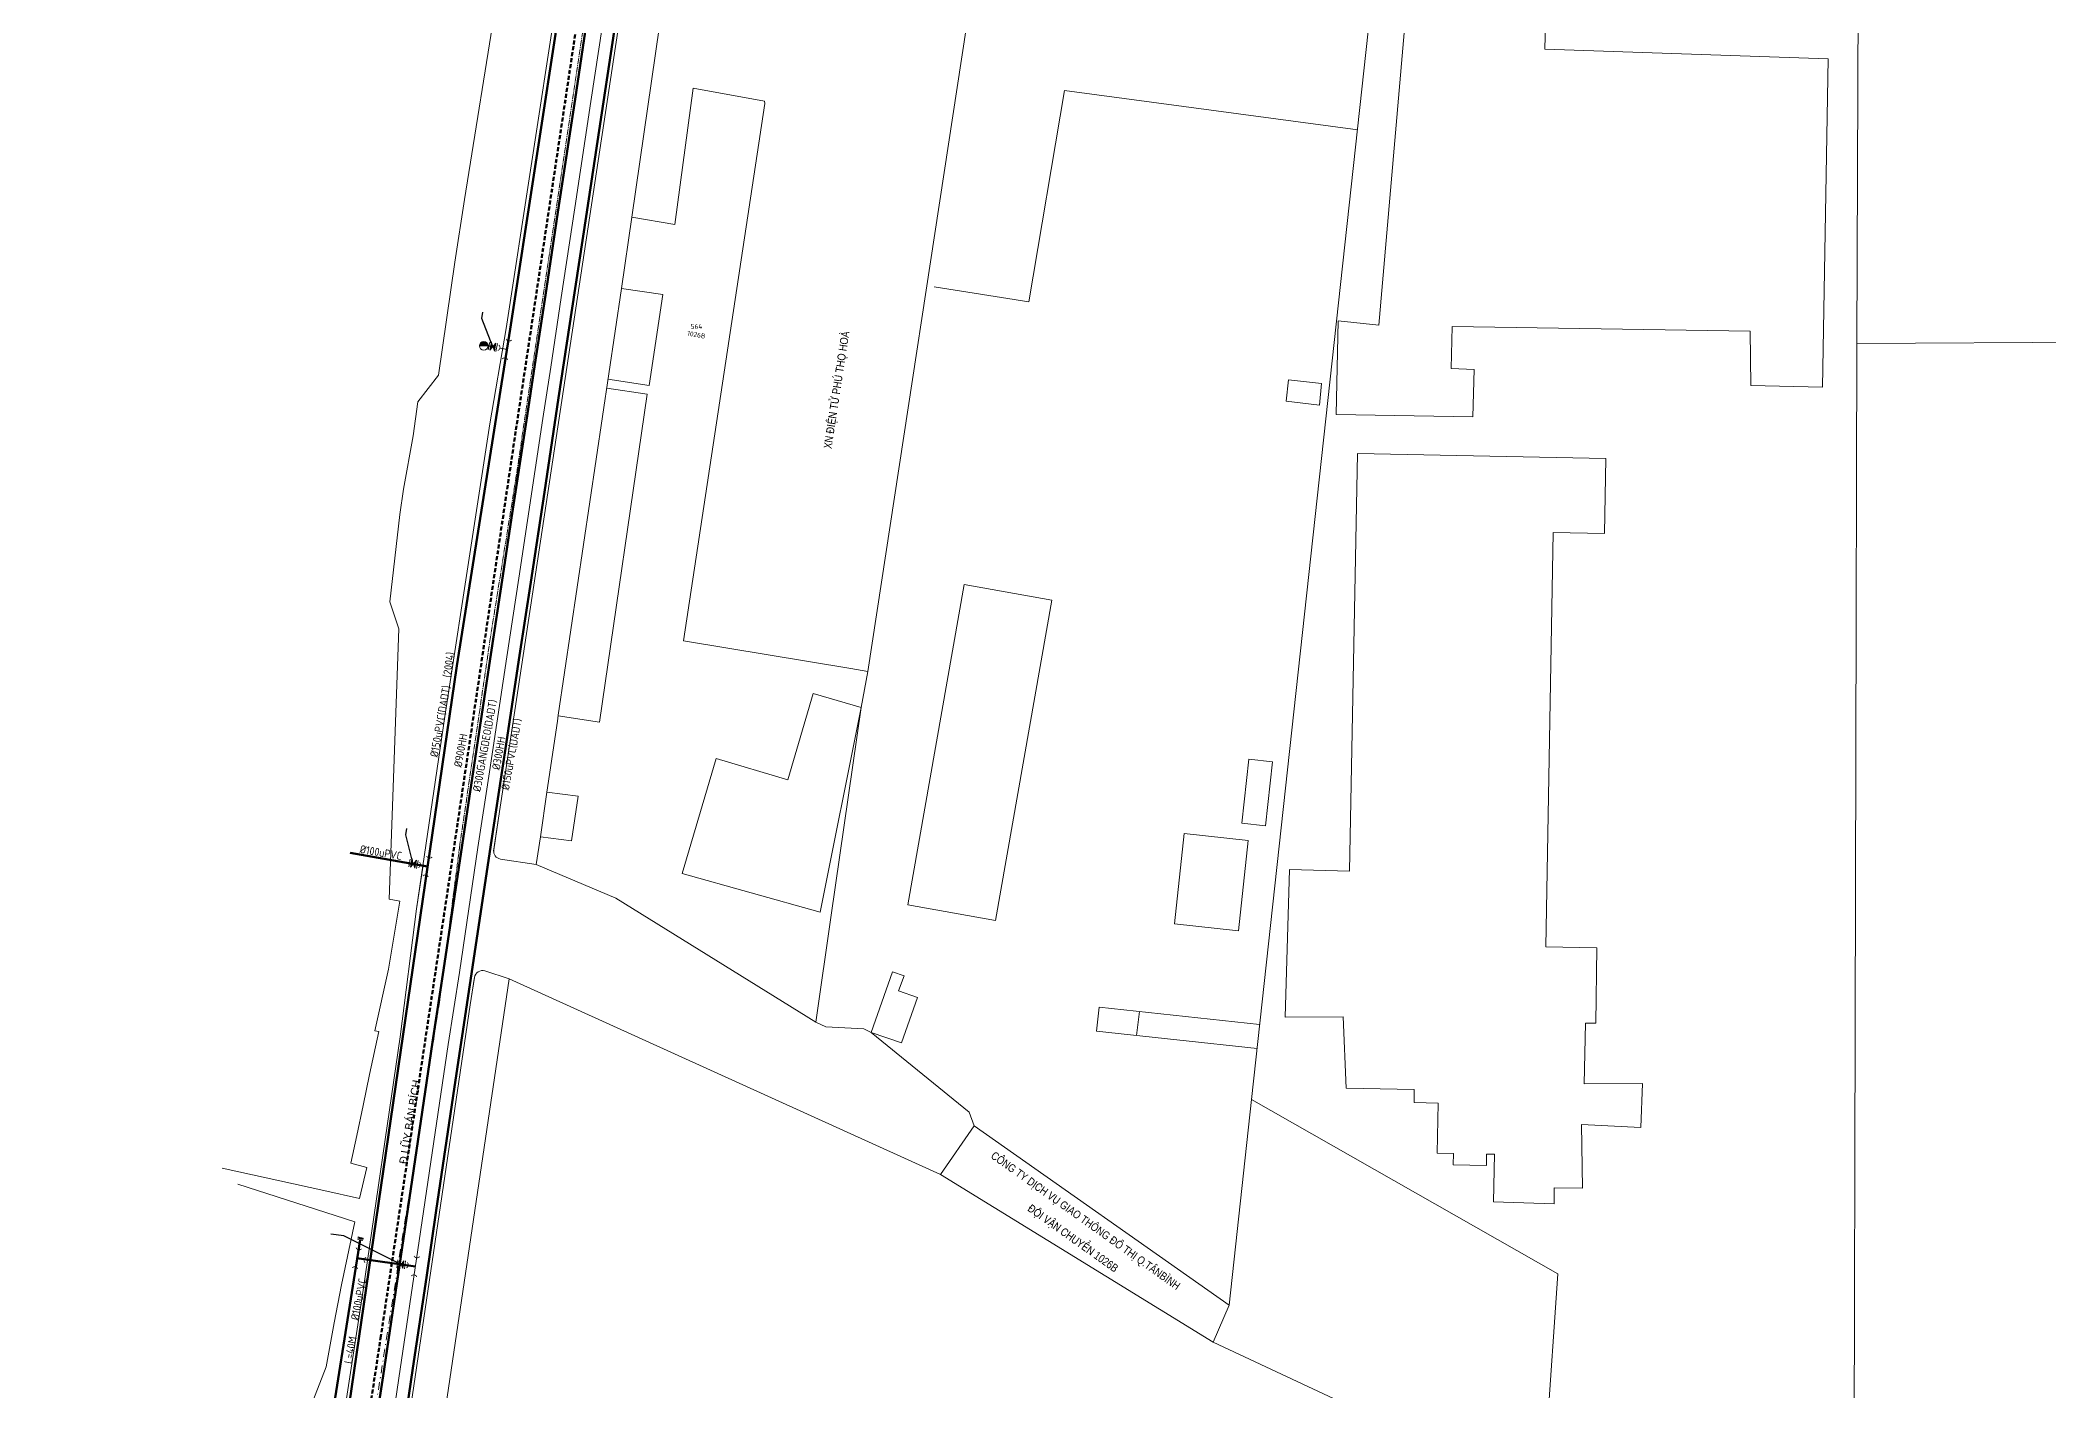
# Model space of a CAD drawing. Header units: inches. Extents: x 595615 to 1194060, y 1190840 to 2385448.
# Drawn here: x 596692.9 to 596943.9, y 1192704.4 to 1192873.3 of the extents above; entities that cross this region are included whole.
import ezdxf
from ezdxf.enums import TextEntityAlignment as Align

# ---------------------------------------------------------------- set-up
doc = ezdxf.new("R2010")
doc.units = ezdxf.units.IN
doc.header["$MEASUREMENT"] = 0
for name, pattern in [('CENTER2', [1.125, 0.75, -0.125, 0.125, -0.125]), ('DASHDOTX2', [2, 1, -0.5, 0, -0.5]), ('DASHED', [0.75, 0.5, -0.25])]:
    doc.linetypes.add(name, pattern=pattern)
for name, color, linetype, lineweight in [('Chitiet', 4, 'Continuous', 9), ('DN 100 uPVC', 4, 'Continuous', 50), ('NAM-CDAI', 220, 'Continuous', 25), ('Nen tim duong', 9, 'CENTER2', 0), ('Nen_HTHANH-TP', 9, 'Continuous', 0), ('Nen_PHUTHOHOA_TP', 8, 'Continuous', 5), ('Nen_SN-HTHANH-TP_new', 7, 'Continuous', 0), ('Nen_SN_HTHANH_old', 9, 'Continuous', 0), ('ONG BTCT', 61, 'DASHED', 100), ('ONG CAP 2 (DADT)', 140, 'Continuous', 70), ('ONG CAP 3 (DADT)', 221, 'Continuous', 50), ('ONGCAP2', 5, 'Continuous', 20), ('Te', 4, 'Continuous', 15), ('TEXT PIPE', 3, 'Continuous', 25), ('Text_DiaDanh', 9, 'Continuous', 0), ('Text_GiaoThong', 142, 'Continuous', 0), ('Trucuuhoa', 1, 'Continuous', 15), ('VAN', 7, 'Continuous', 20)]:
    doc.layers.add(name, color=color, linetype=linetype, lineweight=lineweight)
doc.layers.add('ki hieu van', color=170, linetype='Continuous')
doc.styles.add('Dia Danh', font='VHELVCN_0.TTF', dxfattribs={"height": 1})
doc.styles.add('Giao Thong', font='VAPTIMN_0.TTF', dxfattribs={"height": 1})
doc.styles.add('Sonha_QTB', font='isocp.shx', dxfattribs={"height": 0.6, "bigfont": 'bigfont.shx'})
doc.styles.add('text', font='isocp2.shx')
doc.styles.add('VNI-HC', font='VHELVCN_0.TTF')
doc.dimstyles.new('DUONG KICH THUOC', dxfattribs={"dimtxt": 1, "dimasz": 0.7, "dimexe": 0.5, "dimexo": 0.3, "dimgap": 0.2, "dimtad": 1, "dimzin": 0, "dimdsep": 46, "dimtxsty": 'VNI-HC', "dimblk": 'ARCHTICK', "dimcen": 0.09, "dimdle": 0.5, "dimclrd": 256, "dimclre": 256, "dimclrt": 256, "dimadec": 0, "dimazin": 0, "dimtfac": 1, "dimtofl": 0, "dimtmove": 0, "dimatfit": 3, "dimfxl": 1, "dimtolj": 1, "dimtzin": 0, "dimlwd": -1, "dimlwe": -1, "dimarcsym": 0})

# ---------------------------------------------------------------- blocks, each defined once
blk = doc.blocks.new('VAN')
at = {"layer": 'VAN'}
h = blk.add_hatch(color=256, dxfattribs=at)
h.paths.add_polyline_path([(0.21, -0.5), (0.49, 0), (0.21, 0.5)])
h.paths.add_polyline_path([(0.77, 0.5), (0.49, 0), (0.77, -0.5)])
at = {"layer": 'VAN', "ltscale": 100}
for p, q in [((0, 0.5), (0, -0.5)), ((0.77, -0.5), (0.21, 0.5)), ((0.21, -0.5), (0.77, 0.5)), ((0.21, 0.5), (0.21, -0.5)), ((0.77, 0.5), (0.77, -0.5)), ((0.98, 0.5), (0.98, -0.5))]:
    blk.add_line(p, q, dxfattribs=at)
blk = doc.blocks.new('TE+VAN')
at = {"layer": 'Chitiet', "ltscale": 100, "const_width": 0.1}
for points in [[(-0.35, 1.28, 0.571257), (0.35, 1.28)], [(1.1, 0.35, 0.571257), (1.1, -0.35)], [(0.35, -1.28, 0.571257), (-0.35, -1.28)]]:
    blk.add_lwpolyline(points, format="xyb", dxfattribs=at)
for points in [[(0, -1.08), (0, 1.08)], [(0.9, 0), (0, 0)]]:
    blk.add_lwpolyline(points, dxfattribs=at)
at = {"layer": 'VAN'}
blk.add_blockref('VAN', (1.3, 0), dxfattribs=at)
blk = doc.blocks.new('_ArchTick')
at = {"color": 0, "linetype": 'ByBlock', "const_width": 0.15}
blk.add_lwpolyline([(-0.5, -0.5), (0.5, 0.5)], dxfattribs=at)
blk = doc.blocks.new('Trucuuhoa100')
at = {"layer": 'Trucuuhoa', "linetype": 'Continuous'}
blk.add_hatch(color=256, dxfattribs=at).paths.add_polyline_path([(0.55, 0, 0.414373), (0, 0.55, 0.414055), (-0.55, 0)])
blk.add_line((-0.55, 0), (0.55, 0), dxfattribs=at)
at = {"layer": 'Trucuuhoa', "linetype": 'Continuous', "flags": 128}
blk.add_lwpolyline([(0.55, -0.02), (0.89, -0.02)], dxfattribs=at)
at = {"layer": 'Trucuuhoa', "linetype": 'Continuous'}
blk.add_circle((0, 0), 0.551, dxfattribs=at)
blk = doc.blocks.new('TE1')
at = {"layer": 'Chitiet', "ltscale": 100, "const_width": 0.1}
for points in [[(-0.35, 1.28, 0.571257), (0.35, 1.28)], [(1.1, 0.35, 0.571257), (1.1, -0.35)], [(0.35, -1.28, 0.571257), (-0.35, -1.28)]]:
    blk.add_lwpolyline(points, format="xyb", dxfattribs=at)
for points in [[(0, -1.08), (0, 1.08)], [(0.9, 0), (0, 0)]]:
    blk.add_lwpolyline(points, dxfattribs=at)
blk = doc.blocks.new('BIT')
at = {"layer": 'Chitiet', "ltscale": 100}
for p, q in [((0.35, 0), (-0.35, 0)), ((-0.3, -0.16), (-0.35, -0.21)), ((0.35, -0.16), (-0.35, -0.16)), ((-0.18, -0.16), (-0.34, -0.33)), ((-0.06, -0.16), (-0.22, -0.33)), ((0.07, -0.16), (-0.09, -0.33)), ((0.19, -0.16), (0.03, -0.33)), ((0.32, -0.16), (0.15, -0.33)), ((0.35, -0.25), (0.28, -0.33))]:
    blk.add_line(p, q, dxfattribs=at)

msp = doc.modelspace()

# ---------------------------------------------------------------- linework, layer by layer
at = {"layer": 'DN 100 uPVC', "linetype": 'Continuous'}
msp.add_line((596741.261, 1192769.955), (596731.586, 1192771.652), dxfattribs=at)
at = {"layer": 'DN 100 uPVC'}
for points in [[(596732.852, 1192723.269), (596728.16, 1192693.534)], [(596739.753, 1192719.969), (596732.454, 1192720.98)]]:
    msp.add_lwpolyline(points, dxfattribs=at)
at = {"layer": 'Nen tim duong'}
for p, q in [((596761.83, 1192882.188), (596752.361, 1192818.831)), ((596752.361, 1192818.831), (596749.137, 1192798.668)), ((596749.137, 1192798.668), (596745.308, 1192772.685)), ((596745.308, 1192772.685), (596742.764, 1192752.963)), ((596742.764, 1192752.963), (596745.308, 1192772.685))]:
    msp.add_line(p, q, dxfattribs=at)
at = {"layer": 'Nen tim duong', "linetype": 'DASHDOTX2'}
msp.add_line((596733.82, 1192696.226), (596742.764, 1192752.963), dxfattribs=at)
at = {"layer": 'Nen_HTHANH-TP', "linetype": 'Continuous'}
for p, q in [((596767.006, 1192887.443), (596749.519, 1192771.859)), ((596771.041, 1192880.386), (596766.795, 1192851.132)), ((596809.521, 1192880.827), (596796.291, 1192794.346)), ((596863.742, 1192879.441), (596860.126, 1192837.628)), ((596880.878, 1192872.155), (596881.042, 1192879.115)), ((596920.013, 1192878.096), (596919.868, 1192835.356)), ((596844.244, 1192740.825), (596858.826, 1192874.377)), ((596916.289, 1192870.943), (596880.878, 1192872.155)), ((596915.572, 1192829.893), (596916.289, 1192870.943)), ((596774.462, 1192867.259), (596772.156, 1192850.207)), ((596774.462, 1192867.259), (596783.383, 1192865.646)), ((596816.413, 1192840.553), (596820.872, 1192866.976)), ((596857.516, 1192862.066), (596820.872, 1192866.976)), ((596783.413, 1192865.366), (596773.258, 1192798.158)), ((596783.383, 1192865.646), (596783.413, 1192865.366)), ((596766.795, 1192851.132), (596765.492, 1192842.211)), ((596772.156, 1192850.207), (596766.795, 1192851.132)), ((596765.492, 1192842.211), (596757.595, 1192788.875)), ((596765.492, 1192842.211), (596770.673, 1192841.466)), ((596770.673, 1192841.466), (596768.942, 1192830.104)), ((596816.413, 1192840.553), (596804.562, 1192842.423)), ((596854.825, 1192826.454), (596855.065, 1192838.184)), ((596855.065, 1192838.184), (596860.126, 1192837.628)), ((596869.16, 1192832.225), (596869.286, 1192837.455)), ((596869.286, 1192837.455), (596906.536, 1192836.875)), ((596906.536, 1192836.875), (596906.602, 1192830.095)), ((596919.531, 1192694.506), (596919.868, 1192835.356)), ((596919.868, 1192835.356), (596974.747, 1192835.65)), ((596872.06, 1192832.097), (596869.16, 1192832.225)), ((596871.875, 1192826.167), (596872.06, 1192832.097)), ((596768.733, 1192829.004), (596762.736, 1192788.019)), ((596768.733, 1192829.004), (596763.652, 1192829.75)), ((596768.942, 1192830.104), (596763.811, 1192830.87)), ((596848.553, 1192828.118), (596848.851, 1192830.789)), ((596852.992, 1192830.322), (596848.851, 1192830.789)), ((596852.992, 1192830.322), (596852.704, 1192827.652)), ((596906.602, 1192830.095), (596915.572, 1192829.893)), ((596852.704, 1192827.652), (596848.553, 1192828.118)), ((596871.875, 1192826.167), (596854.825, 1192826.454)), ((596857.479, 1192821.596), (596856.491, 1192769.375)), ((596888.509, 1192820.961), (596857.479, 1192821.596)), ((596888.347, 1192811.591), (596888.509, 1192820.961)), ((596743.445, 1192788.724), (596746.887, 1192811.226)), ((596880.998, 1192759.905), (596881.927, 1192811.715)), ((596881.927, 1192811.715), (596888.347, 1192811.591)), ((596808.322, 1192805.216), (596801.264, 1192765.18)), ((596819.283, 1192803.245), (596808.322, 1192805.216)), ((596819.283, 1192803.245), (596812.226, 1192763.199)), ((596773.258, 1192798.158), (596794.15, 1192794.715)), ((596794.15, 1192794.715), (596796.291, 1192794.346)), ((596796.291, 1192794.346), (596795.444, 1192789.816)), ((596789.443, 1192791.581), (596786.282, 1192780.778)), ((596795.444, 1192789.816), (596789.443, 1192791.581)), ((596757.595, 1192788.875), (596757.506, 1192788.135)), ((596762.736, 1192788.019), (596757.575, 1192788.775)), ((596790.335, 1192764.251), (596795.444, 1192789.816)), ((596795.444, 1192789.816), (596791.715, 1192763.863)), ((596757.506, 1192788.135), (596756.173, 1192779.234)), ((596777.319, 1192783.441), (596773.081, 1192769.088)), ((596786.282, 1192780.778), (596777.319, 1192783.441)), ((596843.91, 1192783.365), (596843.026, 1192775.364)), ((596846.87, 1192783.037), (596843.91, 1192783.365)), ((596846.87, 1192783.037), (596845.976, 1192775.036)), ((596756.173, 1192779.234), (596755.367, 1192773.663)), ((596756.173, 1192779.234), (596760.103, 1192778.737)), ((596760.103, 1192778.737), (596759.238, 1192773.166)), ((596755.367, 1192773.663), (596754.85, 1192770.213)), ((596755.367, 1192773.663), (596754.85, 1192770.213)), ((596759.238, 1192773.166), (596755.367, 1192773.663)), ((596835.817, 1192774.068), (596834.596, 1192762.777)), ((596835.817, 1192774.068), (596843.818, 1192773.225)), ((596845.976, 1192775.036), (596843.026, 1192775.364)), ((596843.818, 1192773.225), (596842.597, 1192761.914)), ((596754.85, 1192770.213), (596764.783, 1192766.011)), ((596754.85, 1192770.213), (596764.783, 1192766.011)), ((596773.081, 1192769.088), (596790.335, 1192764.251)), ((596848.971, 1192769.579), (596848.446, 1192751.108)), ((596856.491, 1192769.375), (596848.971, 1192769.579)), ((596764.783, 1192766.011), (596789.796, 1192750.511)), ((596789.796, 1192750.511), (596764.783, 1192766.011)), ((596791.715, 1192763.863), (596789.796, 1192750.511)), ((596812.226, 1192763.199), (596801.264, 1192765.18)), ((596834.596, 1192762.777), (596842.597, 1192761.914)), ((596887.359, 1192759.78), (596880.998, 1192759.905)), ((596887.236, 1192750.37), (596887.359, 1192759.78)), ((596751.472, 1192755.91), (596737.428, 1192660.959)), ((596751.472, 1192755.91), (596737.428, 1192660.959)), ((596747.139, 1192756.124), (596746.614, 1192752.656)), ((596805.381, 1192731.454), (596751.472, 1192755.91)), ((596805.381, 1192731.454), (596751.472, 1192755.91)), ((596796.707, 1192749.197), (596799.361, 1192756.809)), ((596799.361, 1192756.809), (596800.811, 1192756.28)), ((596800.811, 1192756.28), (596800.133, 1192754.409)), ((596800.133, 1192754.409), (596802.494, 1192753.571)), ((596802.494, 1192753.571), (596800.508, 1192747.9)), ((596746.614, 1192752.656), (596725.917, 1192612.849)), ((596742.764, 1192752.963), (596742.684, 1192752.463)), ((596825.175, 1192752.36), (596824.877, 1192749.359)), ((596825.175, 1192752.36), (596845.236, 1192750.186)), ((596829.877, 1192748.823), (596830.215, 1192751.814)), ((596848.446, 1192751.108), (596855.666, 1192751.154)), ((596855.666, 1192751.154), (596856.053, 1192742.234)), ((596737.867, 1192748.669), (596733.233, 1192716.985)), ((596789.796, 1192750.511), (596791.036, 1192749.902)), ((596789.796, 1192750.511), (596791.036, 1192749.902)), ((596791.036, 1192749.902), (596795.797, 1192749.646)), ((596795.797, 1192749.646), (596791.036, 1192749.902)), ((596795.797, 1192749.646), (596796.707, 1192749.197)), ((596796.707, 1192749.197), (596795.797, 1192749.646)), ((596796.707, 1192749.197), (596808.945, 1192739.256)), ((596808.945, 1192739.256), (596796.707, 1192749.197)), ((596800.508, 1192747.9), (596796.707, 1192749.197)), ((596824.877, 1192749.359), (596844.939, 1192747.196)), ((596885.782, 1192742.788), (596885.976, 1192750.359)), ((596885.976, 1192750.359), (596887.236, 1192750.37)), ((596841.435, 1192715.123), (596844.244, 1192740.825)), ((596844.244, 1192740.825), (596882.511, 1192719.046)), ((596856.053, 1192742.234), (596864.573, 1192742.081)), ((596864.573, 1192742.081), (596864.544, 1192740.441)), ((596893.102, 1192742.824), (596885.782, 1192742.788)), ((596892.897, 1192737.324), (596893.102, 1192742.824)), ((596808.945, 1192739.256), (596809.586, 1192737.537)), ((596809.586, 1192737.537), (596808.945, 1192739.256)), ((596864.544, 1192740.441), (596867.534, 1192740.384)), ((596867.534, 1192740.384), (596867.439, 1192734.114)), ((596809.586, 1192737.537), (596805.381, 1192731.454)), ((596809.586, 1192737.537), (596805.381, 1192731.454)), ((596805.381, 1192731.454), (596809.586, 1192737.537)), ((596841.435, 1192715.123), (596809.586, 1192737.537)), ((596809.586, 1192737.537), (596841.435, 1192715.123)), ((596885.573, 1192729.748), (596885.456, 1192737.688)), ((596885.456, 1192737.688), (596892.897, 1192737.324)), ((596867.439, 1192734.114), (596869.449, 1192734.085)), ((596869.449, 1192734.085), (596869.41, 1192732.655)), ((596873.589, 1192733.989), (596874.599, 1192733.999)), ((596873.591, 1192732.579), (596873.589, 1192733.989)), ((596874.599, 1192733.999), (596874.464, 1192728.019)), ((596805.381, 1192731.454), (596839.448, 1192710.491)), ((596839.448, 1192710.491), (596805.381, 1192731.454)), ((596839.448, 1192710.491), (596805.381, 1192731.454)), ((596869.41, 1192732.655), (596873.591, 1192732.579)), ((596882.064, 1192727.805), (596882.063, 1192729.795)), ((596882.063, 1192729.795), (596885.573, 1192729.748)), ((596874.464, 1192728.019), (596882.064, 1192727.805)), ((596882.511, 1192719.046), (596880.594, 1192691.234)), ((596839.448, 1192710.491), (596841.435, 1192715.123)), ((596841.435, 1192715.123), (596839.448, 1192710.491)), ((596880.594, 1192691.234), (596839.448, 1192710.491)), ((596880.594, 1192691.234), (596839.448, 1192710.491))]:
    msp.add_line(p, q, dxfattribs=at)
for points in [[(596754.85, 1192770.213), (596750.386, 1192770.889, -0.4142136), (596749.547, 1192772.027), (596750.106, 1192775.719)], [(596751.472, 1192755.91), (596748.433, 1192756.899, 0.4632498), (596747.135, 1192756.098), (596746.614, 1192752.656)]]:
    msp.add_lwpolyline(points, format="xyb", dxfattribs=at)
at = {"layer": 'Nen_PHUTHOHOA_TP'}
for p, q in [((596754.685, 1192908.193), (596745.87, 1192853.336)), ((596757.33, 1192877.895), (596751.103, 1192837.21)), ((596745.87, 1192853.336), (596744.676, 1192845.505)), ((596744.676, 1192845.505), (596742.618, 1192831.383)), ((596751.103, 1192837.21), (596749.063, 1192825.299)), ((596742.618, 1192831.383), (596740.07, 1192828.051)), ((596740.07, 1192828.051), (596739.484, 1192823.791)), ((596739.484, 1192823.791), (596738.279, 1192817.15)), ((596749.063, 1192825.299), (596746.884, 1192811.227)), ((596738.279, 1192817.15), (596737.822, 1192813.979)), ((596737.822, 1192813.979), (596736.541, 1192803.058)), ((596746.884, 1192811.227), (596743.443, 1192788.724)), ((596736.541, 1192803.058), (596737.694, 1192799.689)), ((596737.694, 1192799.689), (596736.491, 1192765.888)), ((596743.443, 1192788.724), (596739.902, 1192764.651)), ((596740.708, 1192770.112), (596739.902, 1192764.651)), ((596737.812, 1192765.609), (596736.389, 1192757.138)), ((596737.812, 1192765.609), (596736.491, 1192765.888)), ((596739.902, 1192764.651), (596737.865, 1192748.669)), ((596736.389, 1192757.138), (596734.665, 1192749.427)), ((596737.865, 1192748.669), (596733.231, 1192716.986)), ((596735.165, 1192749.317), (596734.029, 1192743.936)), ((596735.165, 1192749.317), (596734.665, 1192749.427)), ((596734.029, 1192743.936), (596733.222, 1192740.096)), ((596732.446, 1192736.335), (596733.222, 1192740.096)), ((596731.688, 1192732.884), (596732.446, 1192736.335)), ((596728.291, 1192729.452), (596715.599, 1192732.251)), ((596731.688, 1192732.884), (596733.699, 1192732.346)), ((596733.699, 1192732.346), (596732.782, 1192728.455)), ((596717.58, 1192730.263), (596732.174, 1192725.535)), ((596728.291, 1192729.452), (596732.782, 1192728.455)), ((596732.174, 1192725.535), (596730.521, 1192717.673)), ((596730.521, 1192717.673), (596729.595, 1192712.903)), ((596733.231, 1192716.986), (596730.048, 1192696.443)), ((596729.595, 1192712.903), (596728.589, 1192707.422)), ((596728.589, 1192707.422), (596726.933, 1192703.131))]:
    msp.add_line(p, q, dxfattribs=at)
at = {"layer": 'ONG BTCT'}
msp.add_lwpolyline([(596777.349, 1193001.71), (596763.046, 1192896.231), (596752.389, 1192825.063), (596743.366, 1192764.147), (596735.44, 1192711.246), (596732.31, 1192690.606), (596729.258, 1192670.867), (596728.015, 1192664.006), (596725.576, 1192648.347), (596723.461, 1192634.981), (596715.591, 1192576.621), (596713.387, 1192560.904), (596706.522, 1192515.674), (596698.098, 1192468.95), (596698.098, 1192468.95)], dxfattribs=at)
at = {"layer": 'ONG CAP 2 (DADT)'}
msp.add_lwpolyline([(596761.144, 1192875.436), (596759.699, 1192865.886), (596757.688, 1192852.597), (596755.993, 1192841.389), (596754.678, 1192832.699), (596753.707, 1192826.279), (596751.778, 1192813.529), (596750.685, 1192806.308), (596749.197, 1192796.467), (596747.02, 1192782.077, 0.0000504), (596747.02, 1192782.076), (596745.59, 1192772.616), (596743.277, 1192756.996), (596741.883, 1192748.012), (596738.247, 1192723.451), (596735.704, 1192706.274), (596734.823, 1192700.319)], format="xyb", dxfattribs=at)
at = {"layer": 'ONG CAP 3 (DADT)', "linetype": 'Continuous'}
msp.add_lwpolyline([(596772.66, 1192998.968), (596771.979, 1192986.388, -0.847463), (596771.821, 1192984.963), (596768.717, 1192956.939), (596764.934, 1192928.727), (596761.668, 1192905.435), (596757.824, 1192877.823), (596751.597, 1192837.133), (596744.916, 1192795.049), (596730.543, 1192696.371), (596726.852, 1192671.24), (596721.327, 1192640.299), (596719.418, 1192629.132), (596717.538, 1192613.576), (596713.112, 1192576.944), (596710.913, 1192561.264), (596705.532, 1192526.186), (596699.801, 1192489.223), (596695.557, 1192460.065), (596692.865, 1192439.701), (596692.865, 1192439.701)], format="xyb", dxfattribs=at)
at = {"layer": 'ONG CAP 3 (DADT)'}
msp.add_lwpolyline([(596738.137, 1192698.393), (596739.445, 1192707.23), (596741.123, 1192718.565), (596742.362, 1192726.933), (596744.653, 1192742.409), (596746.548, 1192755.152), (596749.277, 1192773.197), (596751.021, 1192784.721), (596752.776, 1192796.323), (596754.164, 1192805.497), (596755.869, 1192816.77), (596757.653, 1192828.557), (596759.344, 1192839.74), (596761.08, 1192851.21), (596763.045, 1192864.199), (596765.295, 1192879.074)], dxfattribs=at)
at = {"layer": 'ONGCAP2'}
msp.add_lwpolyline([(596736.801, 1192700.027), (596737.683, 1192705.983), (596740.226, 1192723.16), (596743.86, 1192747.711), (596745.256, 1192756.704), (596747.569, 1192772.324), (596748.997, 1192781.776, -0.0000504), (596748.997, 1192781.776), (596751.174, 1192796.166), (596752.663, 1192806.007), (596753.755, 1192813.228), (596755.684, 1192825.978), (596756.655, 1192832.398), (596757.97, 1192841.088), (596759.666, 1192852.296), (596761.676, 1192865.585), (596763.121, 1192875.135)], format="xyb", dxfattribs=at)

# ---------------------------------------------------------------- block references
at = {"layer": 'Chitiet'}
for p, rotation in [((596751.194, 1192834.598), 168.9844597841992), ((596741.261, 1192769.955), 168.9844597841992), ((596739.753, 1192719.969), 172.1192131722465)]:
    msp.add_blockref('TE+VAN', p, dxfattribs=dict(at, rotation=rotation))
at = {"layer": 'Chitiet', "linetype": 'Continuous', "rotation": 165.4706971539914}
msp.add_blockref('BIT', (596732.852, 1192723.269), dxfattribs=at)
at = {"layer": 'Te', "rotation": 349.2232373002154}
msp.add_blockref('TE1', (596732.454, 1192720.98), dxfattribs=at)
at = {"layer": 'Trucuuhoa', "linetype": 'Continuous'}
msp.add_blockref('Trucuuhoa100', (596748.297, 1192835.049), dxfattribs=at)

# ---------------------------------------------------------------- texts
at = {"layer": 'NAM-CDAI', "style": 'text'}
for s, rotation, p in [('(2004)', 81.87079, (596744.178, 1192793.534)), ('L=40M', 79.34037, (596731.797, 1192707.731))]:
    msp.add_text(s, height=1, rotation=rotation, dxfattribs=at).set_placement(p)
at = {"layer": 'Nen_SN-HTHANH-TP_new', "style": 'Sonha_QTB'}
msp.add_text('564', height=0.6, rotation=0.04623, dxfattribs=at).set_placement((596774.876, 1192837.477), align=Align.MIDDLE)
at = {"layer": 'Nen_SN_HTHANH_old', "style": 'Sonha_QTB'}
msp.add_text('1026B', height=0.6, rotation=349.75858, dxfattribs=at).set_placement((596774.865, 1192836.44), align=Align.MIDDLE)
at = {"layer": 'TEXT PIPE', "style": 'text'}
for s, rotation, p in [('%%c150uPVC(DADT)', 79.91777, (596742.546, 1192783.565)), ('%%c300GANGDEO(DADT)', 79.91777, (596747.888, 1192779.243)), ('%%c900HH', 79.91777, (596745.535, 1192782.307)), ('%%c300HH', 79.91777, (596750.292, 1192781.976)), ('%%c150uPVC(DADT)', 79.91777, (596751.444, 1192779.447)), ('%%c100uPVC', 350.2181, (596732.745, 1192771.664)), ('%%c100uPVC', 78.81537, (596732.64, 1192713.168))]:
    msp.add_text(s, height=1, rotation=rotation, dxfattribs=at).set_placement(p)
at = {"layer": 'Text_DiaDanh', "linetype": 'Continuous', "style": 'Dia Danh'}
for s, rotation, p in [('XN ÑIEÄN TÖÛ PHUÙ THOÏ HOAØ', 81.27651, (596792.342, 1192829.54)), ('COÂNG TY DÒCH VUÏ GIAO THOÂNG ÑOÂ THÒ Q.TAÂNBÌNH', 324.46944, (596823.5, 1192725.68)), ('ÑOÄI VAÄN CHUYEÅN 1026B', 324.46944, (596822.008, 1192723.593))]:
    msp.add_text(s, height=1, rotation=rotation, dxfattribs=at).set_placement(p, align=Align.MIDDLE)
at = {"layer": 'Text_GiaoThong', "linetype": 'Continuous', "style": 'Giao Thong'}
msp.add_text('Ñ.LUÕY BAÙN BÍCH', height=1, rotation=80.76103, dxfattribs=at).set_placement((596738.927, 1192738.048), align=Align.MIDDLE)

# ---------------------------------------------------------------- leaders
at = {"layer": 'ki hieu van'}
for points in [[(596749.433, 1192834.941), (596748.045, 1192838.457), (596748.178, 1192839.243)], [(596739.474, 1192770.268), (596738.563, 1192773.927), (596738.695, 1192774.712)], [(596737.975, 1192720.215), (596730.79, 1192723.773), (596729.202, 1192723.998)]]:
    msp.add_leader(points, dimstyle='DUONG KICH THUOC', override={"dimgap": 0.2, "dimtad": 0}, dxfattribs=at)

doc.saveas('drawing.dxf')
